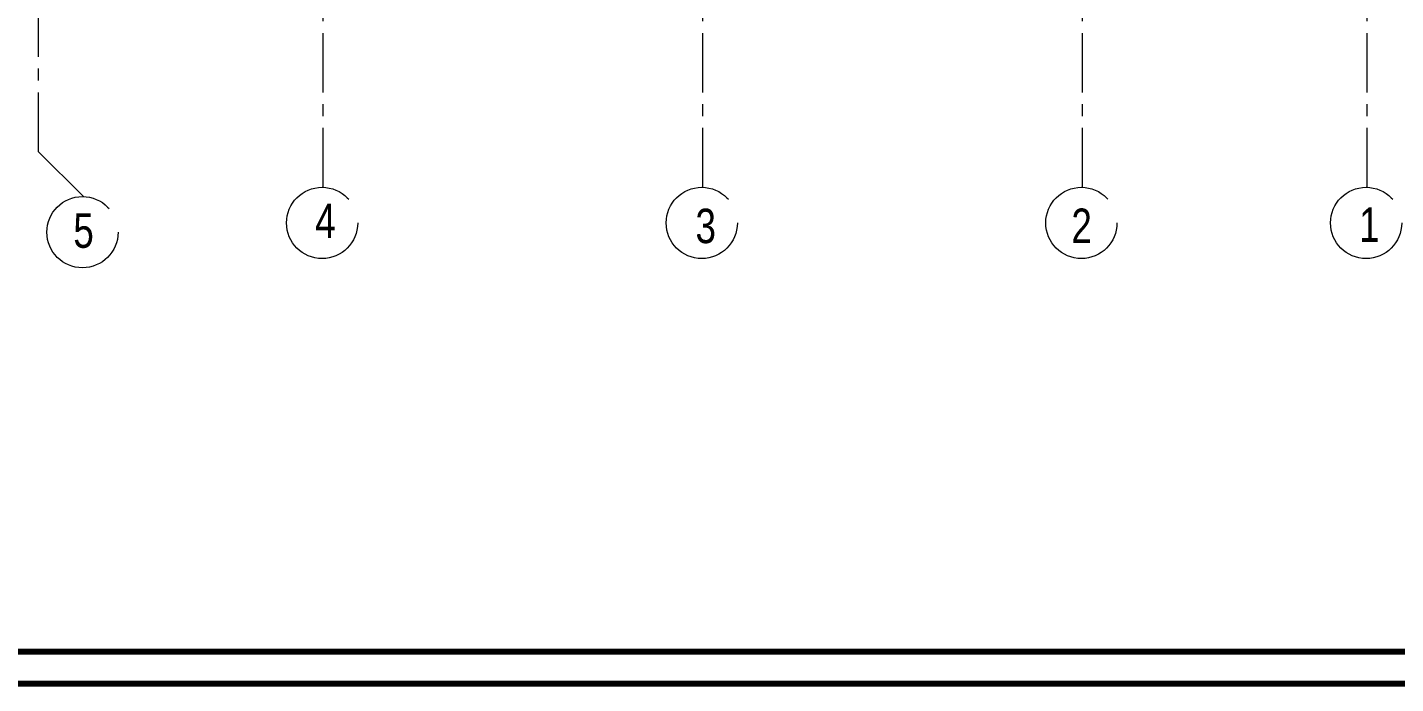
# Model space of a CAD drawing. Extents: x 1315 to 1416, y 473 to 837.
# Drawn here: x 1365.15 to 1382.45, y 569.67 to 577.96 of the extents above; entities that cross this region are included whole.
import ezdxf

# ---------------------------------------------------------------- set-up
doc = ezdxf.new("R2010")
doc.units = 0
doc.header["$MEASUREMENT"] = 0
doc.linetypes.add('CENTERX2', pattern=[4, 2.5, -0.5, 0.5, -0.5])
for name, color, linetype, lineweight in [('axis', 252, 'CENTERX2', 5), ('txt in circle', 252, 'CONTINUOUS', 13), ('UG-BORDER', 20, 'CONTINUOUS', 80)]:
    doc.layers.add(name, color=color, linetype=linetype, lineweight=lineweight)
doc.styles.add('SOSA2', font='SOSA.shx', dxfattribs={"width": 0.8})

# ---------------------------------------------------------------- blocks, each defined once
blk = doc.blocks.new('A$C11ED6BD5')
at = {"layer": 'axis', "color": 0, "ltscale": 0.3}
for p, q in [((-17.05, -1.961), (-17.05, 0.25)), ((-8.65, -2.411), (-8.65, 0.25)), ((-13.45, -2.411), (-13.45, 0)), ((-3.85, -2.411), (-3.85, 0)), ((-0.25, -2.411), (-0.25, 0))]:
    blk.add_line(p, q, dxfattribs=at)
at = {"layer": 'axis', "color": 0, "ltscale": 2}
blk.add_line((-17.05, -1.961), (-16.479, -2.529), dxfattribs=at)
at = {"layer": 'axis', "color": 0}
for centre in [(-13.463, -2.861), (-8.663, -2.861), (-3.863, -2.861), (-0.263, -2.861), (-16.493, -2.978)]:
    blk.add_circle(centre, 0.45, dxfattribs=at)
at = {"layer": 'txt in circle', "color": 0, "ltscale": 0.01, "char_height": 0.435, "attachment_point": 5, "style": 'SOSA2'}
for s, insert in [('5', (-16.479, -2.961)), ('4', (-13.422, -2.835)), ('3', (-8.613, -2.902)), ('2', (-3.86, -2.897)), ('1', (-0.222, -2.883))]:
    blk.add_mtext(s, dxfattribs=dict(at, insert=insert))

msp = doc.modelspace()

# ---------------------------------------------------------------- linework, layer by layer
at = {"layer": 'UG-BORDER'}
for p, q in [((1315.78, 570.072), (1410.971, 570.072)), ((1315.376, 569.668), (1411.376, 569.668))]:
    msp.add_line(p, q, dxfattribs=at)

# ---------------------------------------------------------------- block references
at = {"layer": 'axis'}
msp.add_blockref('A$C11ED6BD5', (1382.336, 578.352), dxfattribs=at)

doc.saveas('drawing.dxf')
